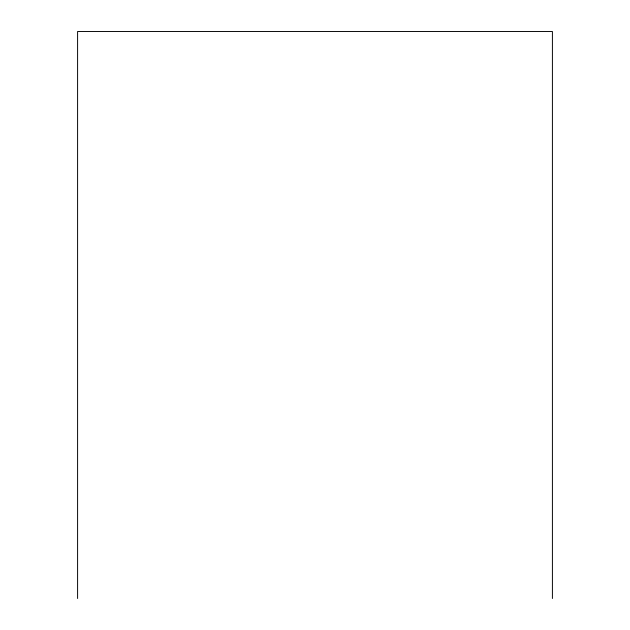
<?xml version="1.0" encoding="UTF-8"?>
<svg xmlns="http://www.w3.org/2000/svg" width="630" height="630" viewBox="0 0 630 630"><rect width="100%" height="100%" fill="white"/><g stroke="black" fill="none" stroke-linecap="round" stroke-linejoin="round"><path stroke-width="0.94" d="M552.408 598.5L552.408 31.5L77.592 31.5L77.592 598.5"/></g></svg>
